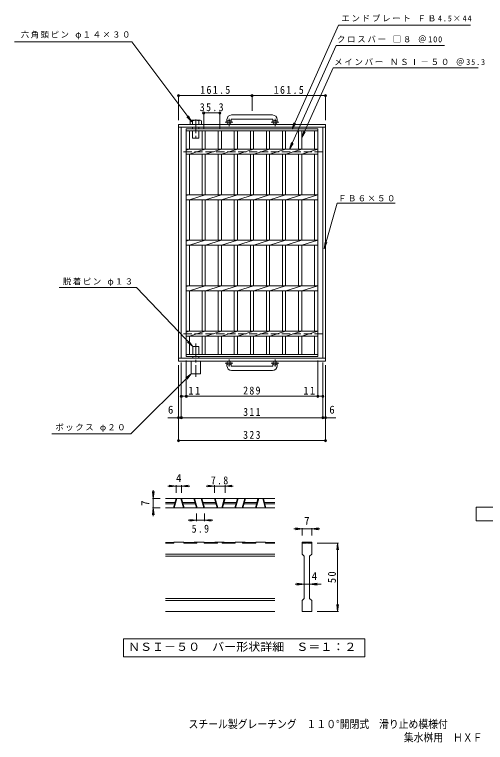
# Model space of a CAD drawing. Units: millimetres, scale not verified, with parts at other scales. Extents: x -894 to 876, y -823 to 777.
# Drawn here: x -894 to 140, y -823 to 777 of the extents above; entities that cross this region are included whole.
import ezdxf
from ezdxf.enums import TextEntityAlignment as Align

# ---------------------------------------------------------------- set-up
doc = ezdxf.new("R2010")
doc.units = ezdxf.units.MM
doc.header["$LTSCALE"] = 6
doc.header["$PDMODE"] = 32
doc.header["$PDSIZE"] = 4.8
doc.linetypes.add('CHAIN1', pattern=[8, 5, -1, 1, -1])
doc.linetypes.add('DASHED3', pattern=[4, 3, -1])
for name, color, linetype, lineweight in [('A-1_ピット', 2, 'Continuous', 9), ('A-2_蓋', 3, 'Continuous', 9), ('A-4_寸法', 7, 'Continuous', 9), ('A-5_仕様文', 7, 'Continuous', 9), ('A-9_ｸｯｼｮﾝ材', 4, 'Continuous', 9), ('D-0_通り芯', 7, 'Continuous', 9), ('D-2_蓋', 3, 'Continuous', 9), ('D-4_寸法', 7, 'Continuous', 9), ('F-4_F-4ﾚｲﾔ', 2, 'Continuous', 9)]:
    doc.layers.add(name, color=color, linetype=linetype, lineweight=lineweight)
doc.layers.add('F-5_F-5ﾚｲﾔ', color=2, linetype='Continuous')
doc.styles.add('ＭＳ ゴシック', font='')
doc.styles.get('ＭＳ ゴシック').set_extended_font_data('MS Gothic')

msp = doc.modelspace()

# ---------------------------------------------------------------- linework, layer by layer
at = {"layer": 'A-1_ピット'}
for p, q in [((-427.552, 545.957), (-427.552, 539.857)), ((-418.552, 545.957), (-418.552, 539.857)), ((-327.552, 555.957), (-417.552, 555.957)), ((-417.552, 546.957), (-327.552, 546.957)), ((-326.552, 545.957), (-326.552, 539.857)), ((-317.552, 545.957), (-317.552, 539.857)), ((-211.052, 535.357), (-534.052, 535.357)), ((-211.052, 529.357), (-534.052, 529.357)), ((-528.052, 21.357), (-528.052, 529.357)), ((-217.052, 21.357), (-217.052, 529.357)), ((-211.052, 15.357), (-211.052, 535.357)), ((-211.052, 21.357), (-534.052, 21.357)), ((-427.552, 4.756), (-427.552, 10.857)), ((-418.552, 4.756), (-418.552, 10.857)), ((-417.552, 3.756), (-327.552, 3.756)), ((-326.552, 4.756), (-326.552, 10.857)), ((-317.552, 4.756), (-317.552, 10.857)), ((-327.552, -5.244), (-417.552, -5.244))]:
    msp.add_line(p, q, dxfattribs=at)
at = {"layer": 'A-1_ピット', "linetype": 'CHAIN1'}
for p, q in [((-423.052, 531.75), (-423.052, 547.347)), ((-322.052, 531.75), (-322.052, 547.347)), ((-414.889, 539.857), (-431.296, 539.857)), ((-313.889, 539.857), (-330.296, 539.857)), ((-423.052, 18.964), (-423.052, 3.367)), ((-322.052, 18.964), (-322.052, 3.367)), ((-414.889, 10.857), (-431.296, 10.857)), ((-313.889, 10.857), (-330.296, 10.857))]:
    msp.add_line(p, q, dxfattribs=at)
at = {"layer": 'A-1_ピット', "linetype": 'DASHED3'}
for p, q in [((-217.052, 475.357), (-528.052, 475.357)), ((-217.052, 75.357), (-528.052, 75.357))]:
    msp.add_line(p, q, dxfattribs=at)
at = {"layer": 'A-1_ピット'}
msp.add_lwpolyline([(-211.052, 15.357), (-534.052, 15.357), (-534.052, 535.357)], dxfattribs=at)
for centre in [(-423.052, 539.857), (-322.052, 539.857), (-423.052, 10.857), (-322.052, 10.857)]:
    msp.add_circle(centre, 4.5, dxfattribs=at)
for centre, radius, start, end in [((-417.552, 545.957), 10, 90, 180), ((-417.552, 545.957), 1, 90, 180), ((-327.552, 545.957), 10, 0, 90), ((-327.552, 545.957), 1, 0, 90), ((-417.552, 4.756), 10, 180, 270), ((-417.552, 4.756), 1, 180, 270), ((-327.552, 4.756), 10, 270, 0), ((-327.552, 4.756), 1, 270, 0)]:
    msp.add_arc(centre, radius, start, end, dxfattribs=at)
at = {"layer": 'A-2_蓋'}
for p, q in [((-517.052, 525.357), (-228.052, 525.357)), ((-517.052, 25.357), (-517.052, 525.357)), ((-517.052, 520.857), (-228.052, 520.857)), ((-510.051, 480.857), (-510.051, 520.857)), ((-482.151, 520.857), (-482.151, 480.857)), ((-475.151, 520.857), (-475.151, 480.857)), ((-446.851, 520.857), (-446.851, 480.857)), ((-439.851, 520.857), (-439.851, 480.857)), ((-411.551, 520.857), (-411.551, 480.857)), ((-404.551, 520.857), (-404.551, 480.857)), ((-376.251, 520.857), (-376.251, 480.857)), ((-369.251, 520.857), (-369.251, 480.857)), ((-340.951, 520.857), (-340.951, 480.857)), ((-333.951, 520.857), (-333.951, 480.857)), ((-305.651, 520.857), (-305.651, 480.857)), ((-298.651, 520.857), (-298.651, 480.857)), ((-270.351, 520.857), (-270.351, 480.857)), ((-263.351, 520.857), (-263.351, 480.857)), ((-235.052, 520.857), (-235.052, 480.857)), ((-228.052, 525.357), (-228.052, 25.357)), ((-517.052, 480.857), (-228.052, 480.857)), ((-517.052, 478.777), (-510.451, 480.857)), ((-510.051, 469.857), (-475.151, 480.857)), ((-474.751, 469.857), (-439.852, 480.857)), ((-439.451, 469.857), (-404.551, 480.857)), ((-404.151, 469.857), (-369.251, 480.857)), ((-368.851, 469.857), (-333.951, 480.857)), ((-333.551, 469.857), (-298.651, 480.857)), ((-298.251, 469.857), (-263.351, 480.857)), ((-262.951, 469.857), (-228.052, 480.857)), ((-517.052, 469.857), (-228.052, 469.857)), ((-510.051, 380.857), (-510.051, 469.857)), ((-482.151, 469.857), (-482.151, 380.857)), ((-475.151, 469.857), (-475.151, 380.857)), ((-446.851, 469.857), (-446.851, 380.857)), ((-439.851, 469.857), (-439.851, 380.857)), ((-411.551, 469.857), (-411.551, 380.857)), ((-404.551, 469.857), (-404.551, 380.857)), ((-376.251, 469.857), (-376.251, 380.857)), ((-369.251, 469.857), (-369.251, 380.857)), ((-340.951, 469.857), (-340.951, 380.857)), ((-333.951, 469.857), (-333.951, 380.857)), ((-305.651, 469.857), (-305.651, 380.857)), ((-298.651, 469.857), (-298.651, 380.857)), ((-270.351, 469.857), (-270.351, 380.857)), ((-263.351, 469.857), (-263.351, 380.857)), ((-235.052, 469.857), (-235.052, 380.857)), ((-517.052, 380.857), (-228.052, 380.857)), ((-517.052, 378.777), (-510.451, 380.857)), ((-517.052, 369.857), (-228.052, 369.857)), ((-510.051, 369.857), (-475.151, 380.857)), ((-510.051, 280.856), (-510.051, 369.857)), ((-482.151, 369.857), (-482.151, 280.856)), ((-475.151, 369.857), (-475.151, 280.856)), ((-474.751, 369.857), (-439.852, 380.857)), ((-446.851, 369.857), (-446.851, 280.856)), ((-439.851, 369.857), (-439.851, 280.856)), ((-439.451, 369.857), (-404.551, 380.857)), ((-411.551, 369.857), (-411.551, 280.856)), ((-404.551, 369.857), (-404.551, 280.856)), ((-404.151, 369.857), (-369.251, 380.857)), ((-376.251, 369.857), (-376.251, 280.856)), ((-369.251, 369.857), (-369.251, 280.856)), ((-368.851, 369.857), (-333.951, 380.857)), ((-340.951, 369.857), (-340.951, 280.856)), ((-333.951, 369.857), (-333.951, 280.856)), ((-333.551, 369.857), (-298.651, 380.857)), ((-305.651, 369.857), (-305.651, 280.856)), ((-298.651, 369.857), (-298.651, 280.856)), ((-298.251, 369.857), (-263.351, 380.857)), ((-270.351, 369.857), (-270.351, 280.856)), ((-263.351, 369.857), (-263.351, 280.856)), ((-262.951, 369.857), (-228.052, 380.857)), ((-235.052, 369.857), (-235.052, 280.856)), ((-517.052, 278.777), (-510.451, 280.857)), ((-517.052, 280.856), (-228.052, 280.856)), ((-510.051, 269.857), (-475.151, 280.857)), ((-474.751, 269.857), (-439.852, 280.857)), ((-439.451, 269.857), (-404.551, 280.857)), ((-404.151, 269.857), (-369.251, 280.857)), ((-368.851, 269.857), (-333.951, 280.857)), ((-333.551, 269.857), (-298.651, 280.857)), ((-298.251, 269.857), (-263.351, 280.857)), ((-262.951, 269.857), (-228.052, 280.857)), ((-517.052, 269.857), (-228.052, 269.857)), ((-510.051, 180.856), (-510.051, 269.857)), ((-482.151, 269.857), (-482.151, 180.856)), ((-475.151, 269.857), (-475.151, 180.856)), ((-446.851, 269.857), (-446.851, 180.856)), ((-439.851, 269.857), (-439.851, 180.856)), ((-411.551, 269.857), (-411.551, 180.856)), ((-404.551, 269.857), (-404.551, 180.856)), ((-376.251, 269.857), (-376.251, 180.856)), ((-369.251, 269.857), (-369.251, 180.856)), ((-340.951, 269.857), (-340.951, 180.856)), ((-333.951, 269.857), (-333.951, 180.856)), ((-305.651, 269.857), (-305.651, 180.856)), ((-298.651, 269.857), (-298.651, 180.856)), ((-270.351, 269.857), (-270.351, 180.856)), ((-263.351, 269.857), (-263.351, 180.856)), ((-235.052, 269.857), (-235.052, 180.856)), ((-517.052, 178.777), (-510.451, 180.857)), ((-517.052, 180.856), (-228.052, 180.856)), ((-510.051, 169.857), (-475.151, 180.857)), ((-474.751, 169.857), (-439.852, 180.857)), ((-439.451, 169.857), (-404.551, 180.857)), ((-404.151, 169.857), (-369.251, 180.857)), ((-368.851, 169.857), (-333.951, 180.857)), ((-333.551, 169.857), (-298.651, 180.857)), ((-298.251, 169.857), (-263.351, 180.857)), ((-262.951, 169.857), (-228.052, 180.857)), ((-517.052, 169.857), (-228.052, 169.857)), ((-510.051, 80.857), (-510.051, 169.857)), ((-482.151, 169.857), (-482.151, 80.857)), ((-475.151, 169.857), (-475.151, 80.857)), ((-446.851, 169.857), (-446.851, 80.857)), ((-439.851, 169.857), (-439.851, 80.857)), ((-411.551, 169.857), (-411.551, 80.857)), ((-404.551, 169.857), (-404.551, 80.857)), ((-376.251, 169.857), (-376.251, 80.857)), ((-369.251, 169.857), (-369.251, 80.857)), ((-340.951, 169.857), (-340.951, 80.857)), ((-333.951, 169.857), (-333.951, 80.857)), ((-305.651, 169.857), (-305.651, 80.857)), ((-298.651, 169.857), (-298.651, 80.857)), ((-270.351, 169.857), (-270.351, 80.857)), ((-263.351, 169.857), (-263.351, 80.857)), ((-235.052, 169.857), (-235.052, 80.857)), ((-517.052, 80.857), (-228.052, 80.857)), ((-517.052, 78.777), (-510.451, 80.857)), ((-510.051, 69.857), (-475.151, 80.857)), ((-474.751, 69.857), (-439.852, 80.857)), ((-439.451, 69.857), (-404.551, 80.857)), ((-404.151, 69.857), (-369.251, 80.857)), ((-368.851, 69.857), (-333.951, 80.857)), ((-333.551, 69.857), (-298.651, 80.857)), ((-298.251, 69.857), (-263.351, 80.857)), ((-262.951, 69.857), (-228.052, 80.857)), ((-517.052, 69.857), (-228.052, 69.857)), ((-510.051, 29.857), (-510.051, 69.857)), ((-482.151, 69.857), (-482.151, 29.857)), ((-475.151, 69.857), (-475.151, 29.857)), ((-446.851, 69.857), (-446.851, 29.857)), ((-439.851, 69.857), (-439.851, 29.857)), ((-411.551, 69.857), (-411.551, 29.857)), ((-404.551, 69.857), (-404.551, 29.857)), ((-376.251, 69.857), (-376.251, 29.857)), ((-369.251, 69.857), (-369.251, 29.857)), ((-340.951, 69.857), (-340.951, 29.857)), ((-333.951, 69.857), (-333.951, 29.857)), ((-305.651, 69.857), (-305.651, 29.857)), ((-298.651, 69.857), (-298.651, 29.857)), ((-270.351, 69.857), (-270.351, 29.857)), ((-263.351, 69.857), (-263.351, 29.857)), ((-235.052, 69.857), (-235.052, 29.857)), ((-228.052, 29.857), (-517.052, 29.857)), ((-228.052, 25.357), (-517.052, 25.357))]:
    msp.add_line(p, q, dxfattribs=at)
at = {"layer": 'A-4_寸法'}
for p, q in [((-534.052, 544.357), (-534.052, 600.4)), ((-534.052, 598.6), (-372.552, 598.6)), ((-372.552, 564.957), (-372.552, 600.4)), ((-372.552, 598.6), (-211.052, 598.6)), ((-211.052, 544.357), (-211.052, 600.4)), ((-478.651, 527.299), (-478.651, 562.289)), ((-478.651, 560.489), (-443.351, 560.489)), ((-443.351, 527.299), (-443.351, 562.289)), ((-504.937, 541.014), (-515.426, 551.736)), ((-504.937, 541.014), (-512.294, 554.086)), ((-517.052, 16.357), (-517.052, -63.864)), ((-228.052, 16.357), (-228.052, -63.864)), ((-534.052, 6.357), (-534.052, -161.274)), ((-528.052, 12.357), (-528.052, -110.934)), ((-217.052, 12.357), (-217.052, -110.934)), ((-211.052, 6.357), (-211.052, -161.274)), ((-528.052, -62.064), (-517.052, -62.064)), ((-517.052, -62.064), (-228.052, -62.064)), ((-228.052, -62.064), (-217.052, -62.064)), ((-217.052, -71.064), (-217.052, -63.864)), ((-557.287, -109.134), (-528.052, -109.134)), ((-528.052, -109.134), (-217.052, -109.134)), ((-217.052, -109.134), (-188.646, -109.134)), ((-211.052, -118.134), (-211.052, -110.934)), ((-534.052, -159.474), (-211.052, -159.474))]:
    msp.add_line(p, q, dxfattribs=at)
for p in [(-534.052, 598.6), (-372.552, 598.6), (-211.052, 598.6), (-478.651, 560.489), (-443.351, 560.489), (-528.052, -62.064), (-517.052, -62.064), (-228.052, -62.064), (-217.052, -62.064), (-534.052, -109.134), (-528.052, -109.134), (-217.052, -109.134), (-211.052, -109.134), (-534.052, -159.474), (-211.052, -159.474)]:
    msp.add_point(p, dxfattribs=at)
at = {"layer": 'A-5_仕様文'}
for p, q in [((-182.258, 752.972), (-284.45, 525.357)), ((-182.258, 752.972), (107.277, 752.972)), ((-636.781, 716.803), (-894.264, 716.803)), ((-636.781, 716.803), (-504.937, 541.014)), ((-187.683, 708.465), (-289.872, 480.857)), ((-187.683, 708.465), (50.497, 708.465)), ((-194.578, 659.38), (124.593, 659.38)), ((-284.679, 524.593), (-280.374, 538.962)), ((-284.679, 524.593), (-276.801, 537.358)), ((-263.351, 506.199), (-255.474, 518.964)), ((-289.872, 480.857), (-285.567, 495.226)), ((-289.872, 480.857), (-281.995, 493.622)), ((-185.165, 362.56), (-57.723, 362.56)), ((-214.298, 261.919), (-208.282, 275.66)), ((-626.653, 176.803), (-796.135, 176.803)), ((-502.552, 47.054), (-511.416, 59.155)), ((-639.138, -144.278), (-506.052, -12.643)), ((-506.052, -12.643), (-518.002, -21.709)), ((-506.052, -12.643), (-515.248, -24.493)), ((-812.432, -144.278), (-639.138, -144.278))]:
    msp.add_line(p, q, dxfattribs=at)
for points in [[(-194.578, 659.38), (-263.351, 506.199), (-259.046, 520.568)], [(-185.165, 362.56), (-214.298, 261.919), (-212.044, 276.749)], [(-626.653, 176.803), (-502.552, 47.054), (-514.246, 56.448)]]:
    msp.add_lwpolyline(points, dxfattribs=at)
at = {"layer": 'A-9_ｸｯｼｮﾝ材'}
for p, q in [((-505.771, 544.317), (-486.332, 544.317)), ((-503.052, 535.357), (-503.052, 543.276)), ((-503.052, 529.357), (-503.052, 525.357)), ((-489.052, 535.357), (-489.052, 543.276)), ((-489.052, 529.357), (-489.052, 525.357)), ((-483.613, 543.276), (-483.613, 535.357)), ((-503.052, 520.857), (-503.052, 505.357)), ((-489.052, 520.857), (-489.052, 505.357)), ((-503.052, 505.357), (-489.052, 505.357)), ((-502.552, 47.054), (-489.552, 47.054)), ((-502.552, 47.054), (-502.552, 29.857)), ((-489.552, 47.054), (-489.552, 29.857)), ((-502.552, 25.357), (-502.552, 21.357)), ((-489.552, 25.357), (-489.552, 21.357)), ((-486.052, 15.357), (-486.052, -12.643))]:
    msp.add_line(p, q, dxfattribs=at)
at = {"layer": 'A-9_ｸｯｼｮﾝ材', "linetype": 'CHAIN1'}
for p, q in [((-496.052, 546.252), (-496.052, 499.896)), ((-496.052, 54.06), (-496.052, -19.135))]:
    msp.add_line(p, q, dxfattribs=at)
at = {"layer": 'A-9_ｸｯｼｮﾝ材'}
for points in [[(-508.491, 543.276), (-508.491, 535.357), (-483.613, 535.357)], [(-506.052, 15.357), (-506.052, -12.643), (-486.052, -12.643)]]:
    msp.add_lwpolyline(points, dxfattribs=at)
for centre, radius, start, end in [((-505.771, 540.243), 4.074, 48.12389, 131.8763), ((-496.052, 520.251), 24.066, 73.09029, 106.90971), ((-486.332, 540.243), 4.074, 48.1237, 131.87611)]:
    msp.add_arc(centre, radius, start, end, dxfattribs=at)
at = {"layer": 'D-0_通り芯'}
msp.add_lwpolyline([(-654.951, -594.82), (-654.951, -634.691), (-124.966, -634.691), (-124.966, -594.82)], close=True, dxfattribs=at)
at = {"layer": 'D-2_蓋'}
for p, q in [((-322.458, -286.419), (-562.458, -286.419)), ((-545.114, -307.42), (-539.487, -286.419)), ((-543.561, -307.42), (-537.934, -286.419)), ((-523.413, -307.42), (-529.04, -286.419)), ((-521.86, -307.42), (-527.487, -286.419)), ((-500.114, -286.419), (-494.487, -307.42)), ((-498.561, -286.419), (-492.934, -307.42)), ((-478.413, -307.42), (-484.04, -286.419)), ((-476.86, -307.42), (-482.487, -286.419)), ((-455.114, -286.419), (-449.487, -307.42)), ((-453.561, -286.419), (-447.934, -307.42)), ((-433.413, -286.419), (-439.04, -307.42)), ((-431.86, -286.419), (-437.487, -307.42)), ((-410.114, -307.42), (-404.487, -286.419)), ((-408.561, -307.42), (-402.934, -286.419)), ((-388.413, -286.419), (-394.04, -307.42)), ((-386.86, -286.419), (-392.487, -307.42)), ((-365.114, -307.42), (-359.487, -286.419)), ((-363.561, -307.42), (-357.934, -286.419)), ((-343.413, -307.42), (-349.04, -286.419)), ((-341.86, -307.42), (-347.487, -286.419)), ((-562.458, -295.42), (-541.899, -295.42)), ((-562.458, -298.42), (-542.703, -298.42)), ((-525.076, -295.42), (-497.703, -295.42)), ((-524.272, -298.42), (-496.899, -298.42)), ((-480.076, -295.42), (-452.703, -295.42)), ((-479.272, -298.42), (-451.899, -298.42)), ((-435.076, -298.42), (-407.703, -298.42)), ((-434.272, -295.42), (-406.899, -295.42)), ((-390.076, -298.42), (-362.703, -298.42)), ((-389.272, -295.42), (-361.899, -295.42)), ((-345.076, -295.42), (-322.458, -295.42)), ((-344.272, -298.42), (-322.458, -298.42)), ((-322.458, -307.42), (-562.458, -307.42)), ((-544.338, -383.62), (-562.458, -383.62)), ((-545.114, -384.82), (-543.561, -382.42)), ((-523.413, -382.42), (-543.561, -382.42)), ((-523.413, -382.42), (-521.86, -384.82)), ((-496.899, -383.62), (-522.637, -383.62)), ((-498.561, -382.42), (-499.338, -383.62)), ((-478.413, -382.42), (-498.561, -382.42)), ((-496.899, -383.62), (-496.899, -384.82)), ((-492.934, -382.42), (-494.487, -384.82)), ((-478.413, -382.42), (-476.86, -384.82)), ((-451.899, -383.62), (-477.637, -383.62)), ((-454.338, -383.62), (-453.561, -382.42)), ((-433.413, -382.42), (-453.561, -382.42)), ((-451.899, -383.62), (-451.899, -384.82)), ((-449.487, -384.82), (-447.934, -382.42)), ((-439.04, -382.42), (-437.487, -384.82)), ((-435.076, -383.62), (-435.076, -384.82)), ((-409.338, -383.62), (-435.076, -383.62)), ((-432.637, -383.62), (-433.413, -382.42)), ((-408.561, -382.42), (-410.114, -384.82)), ((-408.561, -382.42), (-388.413, -382.42)), ((-394.04, -382.42), (-392.487, -384.82)), ((-390.076, -383.62), (-364.338, -383.62)), ((-390.076, -383.62), (-390.076, -384.82)), ((-388.413, -382.42), (-387.637, -383.62)), ((-363.561, -382.42), (-365.114, -384.82)), ((-363.561, -382.42), (-343.413, -382.42)), ((-341.86, -384.82), (-343.413, -382.42)), ((-342.637, -383.62), (-322.458, -383.62)), ((-262.458, -382.42), (-262.458, -384.82)), ((-251.989, -383.62), (-251.928, -383.62)), ((-545.114, -384.82), (-562.458, -384.82)), ((-494.487, -384.82), (-521.86, -384.82)), ((-449.487, -384.82), (-476.86, -384.82)), ((-410.114, -384.82), (-437.487, -384.82)), ((-365.114, -384.82), (-392.487, -384.82)), ((-341.86, -384.82), (-322.458, -384.82)), ((-262.458, -408.82), (-262.458, -384.82)), ((-262.458, -384.82), (-253.458, -384.82)), ((-250.458, -384.82), (-241.458, -384.82)), ((-241.458, -384.82), (-241.458, -408.82)), ((-322.458, -408.82), (-562.458, -408.82)), ((-322.458, -413.32), (-562.458, -413.32)), ((-262.458, -408.82), (-257.958, -413.32)), ((-257.958, -506.32), (-257.958, -413.32)), ((-245.959, -413.32), (-241.458, -408.82)), ((-245.959, -413.32), (-245.959, -506.32)), ((-322.458, -506.32), (-562.458, -506.32)), ((-322.458, -510.82), (-562.458, -510.82)), ((-262.458, -510.82), (-257.958, -506.32)), ((-262.458, -534.82), (-262.458, -510.82)), ((-245.959, -506.32), (-241.458, -510.82)), ((-241.458, -510.82), (-241.458, -534.82)), ((-322.458, -534.82), (-562.458, -534.82)), ((-241.458, -534.82), (-262.458, -534.82))]:
    msp.add_line(p, q, dxfattribs=at)
msp.add_lwpolyline([(-262.458, -382.42), (-241.458, -382.42), (-241.458, -384.82)], dxfattribs=at)
for centre, start, end in [((-251.989, -385.12), 90, 168.46303), ((-251.928, -385.12), 11.53696, 90)]:
    msp.add_arc(centre, 1.5, start, end, dxfattribs=at)
at = {"layer": 'D-4_寸法'}
for p, q in [((-589.458, -286.419), (-591.416, -271.548)), ((-589.458, -286.419), (-589.458, -268.419)), ((-589.458, -286.419), (-587.5, -271.548)), ((-539.487, -259.419), (-557.487, -259.419)), ((-539.487, -259.419), (-554.359, -257.462)), ((-539.487, -259.419), (-554.359, -261.377)), ((-539.487, -257.619), (-539.487, -274.419)), ((-539.487, -259.419), (-527.487, -259.419)), ((-527.487, -259.419), (-512.616, -257.462)), ((-527.487, -257.619), (-527.487, -274.419)), ((-527.487, -259.419), (-512.616, -261.377)), ((-527.487, -259.419), (-509.487, -259.419)), ((-455.114, -259.419), (-473.114, -259.419)), ((-455.114, -259.419), (-469.986, -257.462)), ((-455.114, -259.419), (-469.986, -261.377)), ((-455.114, -257.619), (-455.114, -274.419)), ((-455.114, -259.419), (-431.86, -259.419)), ((-431.86, -259.419), (-416.989, -257.462)), ((-431.86, -257.619), (-431.86, -274.419)), ((-431.86, -259.419), (-416.989, -261.377)), ((-431.86, -259.419), (-413.86, -259.419)), ((-591.258, -286.419), (-574.458, -286.419)), ((-589.458, -286.419), (-589.458, -307.42)), ((-589.458, -307.42), (-591.416, -322.291)), ((-591.258, -307.42), (-574.458, -307.42)), ((-589.458, -307.42), (-587.5, -322.291)), ((-589.458, -307.42), (-589.458, -325.42)), ((-494.487, -336.22), (-494.487, -319.42)), ((-476.86, -336.22), (-476.86, -319.42)), ((-494.487, -334.42), (-512.487, -334.42)), ((-494.487, -334.42), (-509.359, -332.462)), ((-494.487, -334.42), (-509.359, -336.378)), ((-476.86, -334.42), (-461.989, -336.378)), ((-476.86, -334.42), (-458.86, -334.42)), ((-262.458, -353.32), (-277.33, -351.362)), ((-262.458, -351.52), (-262.458, -368.32)), ((-241.458, -353.32), (-226.587, -351.362)), ((-241.458, -351.52), (-241.458, -368.32)), ((-262.458, -353.32), (-280.458, -353.32)), ((-262.458, -353.32), (-277.33, -355.278)), ((-241.458, -353.32), (-262.458, -353.32)), ((-241.458, -353.32), (-226.587, -355.278)), ((-241.458, -353.32), (-223.458, -353.32)), ((-182.658, -384.82), (-229.458, -384.82)), ((-184.458, -384.82), (-186.416, -399.691)), ((-184.458, -384.82), (-182.501, -399.691)), ((-184.458, -534.82), (-184.458, -384.82)), ((-257.958, -474.82), (-277.458, -474.82)), ((-257.958, -474.82), (-274.33, -472.862)), ((-257.958, -474.82), (-274.33, -476.778)), ((-245.959, -474.82), (-257.958, -474.82)), ((-245.959, -474.82), (-229.587, -472.862)), ((-245.959, -474.82), (-229.587, -476.778)), ((-245.959, -474.82), (-220.459, -474.82)), ((-184.458, -534.82), (-186.416, -519.948)), ((-184.458, -534.82), (-182.501, -519.948)), ((-182.658, -534.82), (-229.458, -534.82))]:
    msp.add_line(p, q, dxfattribs=at)
msp.add_lwpolyline([(-494.487, -334.42), (-476.86, -334.42), (-461.989, -332.462)], dxfattribs=at)
at = {"layer": 'F-4_F-4ﾚｲﾔ'}
msp.add_lwpolyline([(119.959, -335.42), (119.959, -305.42), (254.959, -305.42), (254.959, -335.42)], close=True, dxfattribs=at)

# ---------------------------------------------------------------- texts
at = {"layer": 'A-4_寸法', "color": 2, "style": 'ＭＳ ゴシック'}
for p in [(-557.364, -105.534), (-202.811, -105.534)]:
    msp.add_text('6', height=17.6, dxfattribs=at).set_placement(p, align=Align.BOTTOM_LEFT)
at = {"layer": 'A-4_寸法', "color": 2, "char_height": 17.6, "attachment_point": 7, "style": 'ＭＳ ゴシック'}
for s, insert in [('\\T1.28;\\W0.9;161.5', (-486.302, 602.2)), ('\\T1.28;\\W0.9;161.5', (-324.802, 602.2)), ('\\T1.28;\\W0.9;35.3', (-487.251, 564.089)), ('\\T1.27;\\W0.95;11', (-512.222, -58.464)), ('\\T1.27;\\W0.9;289', (-392.052, -58.464)), ('\\T1.27;\\W0.95;11', (-259.747, -58.464)), ('\\T1.27;\\W0.9;311', (-392.052, -105.534)), ('\\T1.27;\\W0.9;323', (-392.052, -155.874))]:
    msp.add_mtext(s, dxfattribs=dict(at, insert=insert))
at = {"layer": 'A-5_仕様文', "char_height": 13.2, "attachment_point": 7, "style": 'ＭＳ ゴシック'}
for s, insert in [('\\T1.21;エンドプレート\\~ＦＢ4.5×44', (-176.292, 760.874)), ('\\T1.18;六角頭ピン\\~φ１４×３０', (-880.459, 722.471)), ('\\T1.21;クロスバー\\~□８\\~＠100', (-186.034, 714.419)), ('\\T1.21;メインバー\\~ＮＳⅠ－５０\\~＠35.3', (-192.11, 664.475)), ('\\T1.17;ＦＢ６×５０', (-183.601, 366)), ('\\T1.18;脱着ピン\\~φ１３', (-787.933, 179.915)), ('\\T1.18;ボックス\\~φ２０', (-804.581, -140.44))]:
    msp.add_mtext(s, dxfattribs=dict(at, insert=insert))
at = {"layer": 'D-0_通り芯', "color": 2, "style": 'ＭＳ ゴシック', "width": 1.1}
msp.add_text('ＮＳＩ－５０\u3000バー形状詳細\u3000Ｓ＝１：２', height=17.6, dxfattribs=at).set_placement((-644.958, -626.755), align=Align.BOTTOM_LEFT)
at = {"layer": 'D-4_寸法', "color": 2, "style": 'ＭＳ ゴシック'}
for s, p in [('4', (-539.487, -255.819)), ('7', (-257.958, -349.72)), ('4', (-241.459, -471.22))]:
    msp.add_text(s, height=17.6, dxfattribs=at).set_placement(p, align=Align.BOTTOM_LEFT)
msp.add_text('7', height=17.6, rotation=90, dxfattribs=at).set_placement((-593.058, -302.92), align=Align.BOTTOM_LEFT)
at = {"layer": 'D-4_寸法', "color": 2, "char_height": 17.6, "attachment_point": 7, "style": 'ＭＳ ゴシック'}
for s, insert in [('\\T1.27;\\W0.9;7.8', (-462.987, -255.819)), ('\\T1.27;\\W0.9;5.9', (-505.174, -362.02))]:
    msp.add_mtext(s, dxfattribs=dict(at, insert=insert))
at = {"layer": 'D-4_寸法', "color": 2, "insert": (-188.058, -472.57), "char_height": 17.6, "attachment_point": 7, "rotation": 90, "style": 'ＭＳ ゴシック'}
msp.add_mtext('\\T1.27;\\W0.95;50', dxfattribs=at)
at = {"layer": 'F-5_F-5ﾚｲﾔ', "style": 'ＭＳ ゴシック', "width": 0.9}
for s, p in [('スチール製グレーチング\u3000１１０°開閉式\u3000滑り止め模様付', (-512.046, -796.524)), ('集水桝用\u3000ＨＸＦ\u3000４３５０', (-39.071, -825.907))]:
    msp.add_text(s, height=17.6, dxfattribs=at).set_placement(p, align=Align.BOTTOM_LEFT)

doc.saveas('drawing.dxf')
